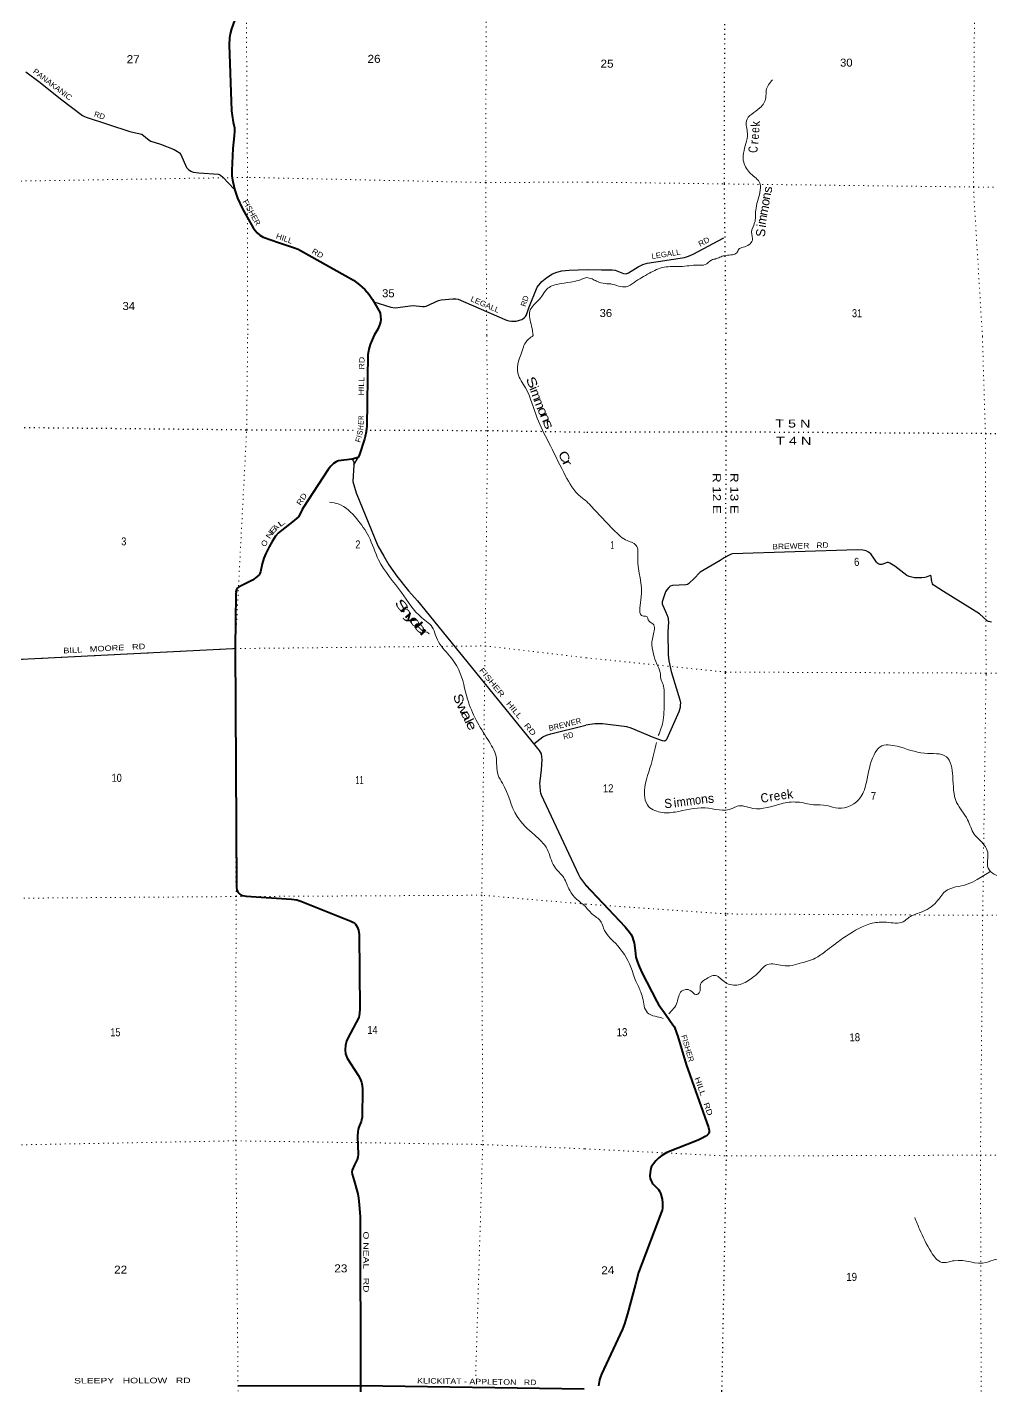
# Model space of a CAD drawing. Header units: feet. Extents: x -256679 to 5, y -731788 to -547785.
# Drawn here: x -76032 to -54968, y -617726 to -588025 of the extents above; entities that cross this region are included whole.
import ezdxf
from ezdxf.enums import TextEntityAlignment as Align

# ---------------------------------------------------------------- set-up
doc = ezdxf.new("R2010")
doc.units = ezdxf.units.FT
doc.header["$LTSCALE"] = 70
doc.linetypes.add('DOTTED', pattern=[1.5, 0.3, -1.2])
for name, color, linetype, lineweight in [('26', 7, 'Continuous', 40), ('29', 7, 'Continuous', 25), ('39', 7, 'Continuous', 13), ('6', 7, 'DOTTED', 25), ('7', 7, 'DOTTED', 13)]:
    doc.layers.add(name, color=color, linetype=linetype, lineweight=lineweight)
for name, color, linetype in [('27', 7, 'Continuous'), ('30', 7, 'Continuous'), ('41', 7, 'Continuous')]:
    doc.layers.add(name, color=color, linetype=linetype)

msp = doc.modelspace()

# ---------------------------------------------------------------- linework, layer by layer
at = {"layer": '26'}
msp.add_line((-68797.31, -597435.59), (-68927.8, -597466.84), dxfattribs=at)
for points in [[(-71500.37, -587878.97), (-71565.86, -588057.77), (-71592.54, -588169.13), (-71607.34, -588260.69), (-71615.44, -588410.26), (-71565.56, -589854.91), (-71554.2, -589955.13), (-71525.86, -590098.02), (-71503.07, -590227.11), (-71500.37, -590297.12), (-71506.76, -590397.07), (-71533.59, -590677.6), (-71558.34, -591154.71), (-71555.54, -591273.26), (-71534.66, -591395.64), (-71493.64, -591588.32), (-71438.03, -591759.69), (-71438.03, -591759.69), (-71322.09, -591995.56), (-71091.64, -592409.13), (-71040.18, -592478.29), (-71005.2, -592521.38), (-70945.99, -592572.54), (-70871.18, -592616.01), (-70541.6, -592733.76), (-70185.96, -592851.79), (-70110.38, -592878.18), (-70056.56, -592907.8), (-68902, -593555.11), (-68768.84, -593655.06), (-68649.45, -593760.31), (-68558.93, -593867.79), (-68483.23, -593978.66), (-68343.63, -594215.16), (-68319.41, -594271.71), (-68305.96, -594341.72), (-68303.27, -594414.43), (-68310, -594464.24), (-68326.14, -594520.79), (-68369.33, -594623.69), (-68448.06, -594755.63)], [(-68448.06, -594755.63), (-68515.14, -594907.56), (-68531.32, -594961.95), (-68561.71, -595062.4), (-68572.23, -595107.5), (-68584.87, -595190.28), (-68610.61, -596748.75), (-68622.56, -596870.1), (-68642.07, -596973.21), (-68657.11, -597032.46), (-68768.82, -597367.57), (-68797.31, -597435.59)], [(-68927.8, -597466.84), (-69227.81, -597506.21), (-69248.84, -597510.72), (-69280.39, -597524.24), (-69333.34, -597562.51), (-69393.06, -597620.45), (-69454.43, -597692.12), (-69998.9, -598531.11), (-70018.79, -598569.75), (-70072, -598681.08), (-70103.67, -598726.84), (-70145.74, -598768.93), (-70231.36, -598840.53), (-70465.73, -599016.97), (-70535.55, -599079.28), (-70601.69, -599154.51), (-70677.05, -599266.93), (-70745.92, -599386.01), (-70817.01, -599530.81), (-70857.09, -599634.05), (-70892.6, -599759), (-70930.71, -599934.7), (-70943.48, -599967.02), (-70962.23, -599995.26), (-71008.83, -600042.93), (-71107.99, -600115.09), (-71294.28, -600208.29), (-71399.44, -600256.39), (-71443.15, -600285.02), (-71459.53, -600316.52), (-71467.72, -600367.11), (-71465.71, -600367.12), (-71472.04, -600417.23), (-71483.3, -601582.62)], [(-71483.3, -601582.62), (-71459.89, -606823.49), (-71449.89, -606889.2), (-71420.01, -606940.56), (-71385.7, -606974.97), (-71362.84, -606993.77), (-71324.28, -607009.74), (-71241.55, -607022.61), (-70253.02, -607084.35), (-70135.7, -607102.86), (-70052.85, -607127.86), (-68953.76, -607568.48), (-68897.47, -607598.85), (-68876.65, -607613.71), (-68855.38, -607635), (-68819.25, -607694.58), (-68786.24, -607768.03), (-68772.91, -607860.33), (-68759.78, -609482.78), (-68764.97, -609585.27), (-68772.95, -609627.84), (-68785.42, -609670.66), (-69024.22, -610122.73), (-69052.53, -610190.77), (-69077.4, -610279.71), (-69082.17, -610382.65), (-69072.08, -610471.27), (-69061.45, -610508.52), (-69037.81, -610562.39), (-68796.99, -610933.5), (-68751.67, -611016.71), (-68722.67, -611085.19), (-68706.47, -611163.05), (-68702.36, -611243), (-68713.12, -611849.5), (-68723.06, -611918.42), (-68734.39, -611950.61), (-68784.91, -612070.34), (-68798.7, -612122.39), (-68803.53, -612168.78), (-68808.41, -612274.27), (-68796.88, -612671.65), (-68801.54, -612725.83), (-68815.49, -612775.42), (-68875.25, -612891.84), (-68924.51, -613009.56), (-68935.15, -613052.13), (-68928.87, -613099.77), (-68884.57, -613247.53), (-68805.99, -613529.09), (-68786.24, -613626.83), (-68771.52, -613764.79), (-68755, -614030.51), (-68749.24, -617724.15)], [(-63827.33, -606777.1), (-62964.17, -607695.64), (-62863.91, -607808.53), (-62830.44, -607861.56), (-62801.48, -607923.41), (-62783.02, -607975.99), (-62766.28, -608040.18), (-62743.45, -608212.63), (-62724.44, -608358.35), (-62700.73, -608443.49), (-62671.45, -608525.81), (-62594.6, -608689.01), (-62270.52, -609325.06), (-62229.35, -609389.65), (-62066.25, -609623.32), (-61915.45, -609832.96), (-61889.05, -609869.7), (-61872.32, -609905.98), (-61807.08, -610090.44), (-61625.15, -610703.44), (-61140.1, -612078.69), (-61124.09, -612145.06), (-61122.69, -612170.18), (-61125.48, -612192.51), (-61140.82, -612217.63), (-61171.51, -612245.54), (-61209.16, -612273.45), (-61276.1, -612311.12), (-61362.58, -612353.91), (-62052.05, -612625.87), (-62160.3, -612689.31), (-62227.25, -612742.34), (-62287.88, -612806.73), (-62343.7, -612871.42), (-62363.92, -612901.42), (-62389.03, -612948.87), (-62400.88, -612983.06), (-62409.63, -613012.46), (-62417.62, -613070.98), (-62419.71, -613133.08), (-62411.34, -613194.48), (-62393.31, -613247.23), (-62372.99, -613290.07), (-62355.55, -613311.7), (-62266.1, -613394.54), (-62230.74, -613433.81), (-62209.12, -613469.39), (-62187.5, -613516.14), (-62173.15, -613565.67), (-62153.34, -613648.02), (-62145.66, -613722.68), (-62142.87, -613760.36), (-62144.97, -613809.89), (-62147.76, -613841.99), (-62155.41, -613882.68), (-62165.89, -613920.14), (-62666.45, -615248.96), (-62734.46, -615505.21), (-62736.45, -615503.19), (-62907.52, -616149.81), (-62975.27, -616369.96), (-63020.11, -616484.39), (-63475.47, -617468.92), (-63498.84, -617529.57), (-63518.71, -617591.72), (-63543.81, -617728.48)], [(-68749.24, -617724.15), (-71427.49, -617732.95)], [(-63857.65, -617797.62), (-68749.24, -617724.15), (-68842.45, -628186.63)]]:
    msp.add_lwpolyline(points, dxfattribs=at)
at = {"layer": '29'}
msp.add_line((-68892.5, -597591.44), (-68797.31, -597435.59), dxfattribs=at)
for points in [[(-76058.94, -588997.23), (-75747.45, -589234.07), (-75303.21, -589588.11), (-74825.08, -589952.47), (-74778.51, -589980.41), (-74741.85, -589995.08), (-73790.93, -590306.14), (-73559.8, -590354.51), (-73525.6, -590366.63), (-73366.97, -590496.08), (-73328.88, -590519.55), (-73117.93, -590584.4), (-72817.18, -590699.21), (-72746.1, -590739.6), (-72703.96, -590772.25), (-72676.46, -590805.62), (-72547.28, -591089.57), (-72504.19, -591139.36), (-72456.16, -591172.39), (-72401.57, -591194.38), (-72282.6, -591212.03), (-71852.96, -591240.1), (-71807.79, -591256.72), (-71753.68, -591307.01), (-71497.23, -591571.45)], [(-63790.32, -593323.65), (-63477.43, -593326.79), (-63243.66, -593326.79), (-63180.34, -593333.29), (-62995.27, -593408.01), (-62938.85, -593414.79), (-62891.37, -593398.27), (-62678.06, -593261.97), (-62573.17, -593209.83), (-62481.63, -593182.82), (-61666.7, -593056.25), (-61576.38, -593031.14), (-61472.3, -592985.1), (-60802.45, -592630.08)], [(-68452.18, -594031.27), (-68081.11, -594144.91), (-67987.95, -594157.37), (-67930.83, -594155.92), (-67663.56, -594114.49), (-67593.63, -594111.91), (-67393.75, -594129.05), (-67344.39, -594130.24), (-67311.4, -594122.91), (-67040.17, -593998.21), (-66986.32, -593985.01), (-66728.63, -593961.54), (-66662.16, -593964.11), (-66610.42, -593972.54), (-66327.58, -594095.23), (-65555.22, -594432.41), (-65506.26, -594445.65), (-65443.95, -594452.99), (-65388.05, -594452.99), (-65341.32, -594449.32), (-65267.27, -594433.15), (-65223.11, -594416.31), (-65194.71, -594401.64), (-65161.72, -594368.64), (-65140.39, -594346.4), (-65116.82, -594309.95), (-65068.45, -594159.19), (-64887.82, -593711.15), (-64785.11, -593581.94), (-64675.65, -593499.29), (-64546.87, -593416.9), (-64454.42, -593377.46), (-64341.61, -593350.89), (-64188.06, -593338.02), (-63790.32, -593323.65)], [(-68927.8, -597466.84), (-68911.95, -597487.79), (-68904.63, -597499.62), (-68898.05, -597517.18), (-68895.24, -597528.93), (-68892.42, -597544.91), (-68892.23, -597559.75), (-68892.5, -597591.44)], [(-68892.5, -597591.44), (-68910.82, -597958.41), (-68844.17, -598201.56), (-68364.3, -599366.11), (-68233.38, -599589.61), (-68127.52, -599776.71), (-67953.24, -600023.25), (-67696.83, -600345.31), (-67499.74, -600565.23), (-64841.89, -603836.05), (-64815.52, -603876.93), (-64799.76, -603912.27), (-64787.74, -603972.4), (-64785, -604035.01), (-64800.41, -604257.57), (-64829.04, -604505.31), (-64830.35, -604558.27), (-64824.54, -604619.56), (-64816.27, -604730.05), (-64808.76, -604764.62), (-64795.82, -604807.23), (-63978.75, -606549.66), (-63941.15, -606617.46), (-63827.33, -606777.1)], [(-56000.4, -600364.51), (-56209.61, -600231.79), (-56226.33, -600212.05), (-56240.48, -600191.46), (-56252.05, -600162.28), (-56257.63, -600135.68), (-56261.49, -600110.79), (-56265.78, -600086.77), (-56270.51, -600042.15), (-56275.13, -600026.9), (-56280.36, -600020.69), (-56287.66, -600014.69), (-56295.8, -600012.97), (-56306.53, -600016.4), (-56384.98, -600049.01), (-56409.49, -600055.5), (-56474.61, -600062.74), (-56586.09, -600064.14), (-56637.55, -600062.74), (-56697.58, -600050.73), (-56755.89, -600033.57), (-56805.14, -600010.6), (-57069.05, -599806.44), (-57178.67, -599741.81), (-57206.11, -599728.08), (-57219.83, -599726.36), (-57232, -599728.6), (-57350.18, -599769.27), (-57372.31, -599771.29), (-57396.49, -599769.27), (-57420.5, -599758.97), (-57441.08, -599746.95), (-57456.52, -599733.23), (-57468.53, -599719.5), (-57511.37, -599653.15), (-57594.58, -599541.02), (-57610.88, -599523.85), (-57645.18, -599498.11), (-57694.06, -599472.37), (-57729.23, -599463.78), (-57762.67, -599458.64), (-57889.67, -599453.4), (-60613.18, -599539), (-60642.38, -599544.46), (-60673.25, -599556.47), (-60797.45, -599626.07), (-60887.76, -599680.09)], [(-60887.76, -599680.09), (-61317.9, -599937.41), (-61346.43, -599959.77), (-61437.75, -600062.46), (-61574.54, -600194.89), (-61601.66, -600209.76), (-61638, -600218.92), (-61922.74, -600228.94), (-61975.02, -600246.38), (-62009.33, -600277.27), (-62049.63, -600323.6), (-62078.65, -600372.2), (-62149.97, -600584.47), (-62153.4, -600611.93), (-62149.69, -600633.77), (-62139.68, -600670.28), (-62082.69, -600796.38), (-62041.06, -600883.09), (-62028.2, -600917.41), (-62019.66, -600969.05), (-62017.04, -601040.98), (-62021.34, -601121.64), (-62025.25, -601257.38)], [(-54955.83, -601028.95), (-54981.55, -601027.24), (-55019.29, -601018.66), (-55048.13, -601003.77), (-55215.45, -600849.54), (-56000.4, -600364.51)], [(-62025.25, -601257.38), (-62020.47, -601748.05), (-62007.41, -601873.63), (-61954.11, -602112.68), (-61762.52, -602733.2), (-61754.63, -602794.94), (-61758.06, -602849.85), (-61761.49, -602894.47), (-61787.43, -602988.59), (-62047.61, -603584.52), (-62063.35, -603611.84), (-62083.93, -603625.57), (-62107.95, -603632.43), (-62143.75, -603629.07), (-62328.74, -603561.34), (-62829.55, -603347.94), (-62920.91, -603323.52), (-63458.27, -603255.58)], [(-71482.93, -601609.07), (-71533.56, -601611.23), (-76586.98, -601870.94)], [(-64958.25, -603692.86), (-64760.28, -603541.84), (-64681.18, -603499.82), (-64587.53, -603473.56), (-63817.72, -603284.32)], [(-63458.27, -603255.58), (-63534.93, -603251.44), (-63625.83, -603254.87), (-63817.72, -603284.32)]]:
    msp.add_lwpolyline(points, dxfattribs=at)
at = {"layer": '39'}
for points in [[(-59739.34, -589173.24), (-59877.6, -589405.96), (-59886.16, -589564.45), (-60016.22, -589787.25), (-60312, -590075.68), (-60288.23, -590347.12), (-60323.91, -590569.43), (-60370.62, -590978.29), (-60211.99, -591229.81), (-60016.53, -591437.74), (-60015.7, -591636.54), (-60106.27, -592026.63), (-60130.81, -592305.34), (-60198.3, -592507.06), (-60181.05, -592684.03), (-60382.26, -592835.42), (-60479.36, -592880.05), (-60522.8, -592959.67), (-60615.79, -592998.34), (-60758.64, -593016.13), (-60865.48, -593042.54), (-60968.57, -593085.06), (-61075.51, -593117.49), (-61213.63, -593215.67), (-61364.41, -593227.32), (-61752.43, -593257.26), (-62110.08, -593271.62), (-62431.46, -593403.02), (-62766, -593604.48), (-62942.22, -593700.05), (-63272.56, -593638.55), (-63388.89, -593630.66), (-63586.83, -593577.3), (-63684.46, -593529.56), (-63806.13, -593494.95)], [(-64971.81, -594772.02), (-65008.39, -594557.26), (-65045.2, -594234.08), (-64897.06, -594033.04), (-64778.9, -593902.31), (-64674.82, -593753.55), (-64432.15, -593642.67), (-64153.2, -593597.99), (-63982.65, -593559.52), (-63806.13, -593494.95)], [(-64969.86, -594767.74), (-65142.85, -594925.03), (-65195.67, -595053.14), (-65306.84, -595590.2), (-65138.24, -595912.12), (-64885.3, -596569.53), (-64635.65, -597096.52), (-64304.56, -597758.37), (-63990.53, -598239.56), (-63805.47, -598389.16)], [(-63829.81, -607245.8), (-64172.26, -606897.4), (-64303.02, -606619.83), (-64508.11, -606373.95), (-64664.38, -605995.93), (-64943.26, -605683.45), (-65323.86, -605278.13), (-65642.55, -604550.14), (-65739.79, -604373.06), (-65783.68, -603969.57), (-65964.04, -603599.45), (-66406.16, -602718.32), (-66597.05, -602075.29), (-66833.64, -601724.92), (-67088.22, -601366.42), (-67155.33, -601177.47), (-67406.54, -600935.36), (-67852.47, -600383.22), (-68349.63, -599670.31), (-68567.29, -599157.54), (-68827.76, -598774.94), (-69230.82, -598447.74), (-69421.02, -598408.59)], [(-63805.47, -598389.16), (-63680.1, -598520.78), (-63445.61, -598767.5), (-63092.87, -599128.55), (-62950.54, -599232.85), (-62719.98, -599353.2), (-62686.07, -599632.01), (-62616.48, -600546.67), (-62562.56, -600899.69), (-62480.34, -600915.74), (-62458.32, -600983.94), (-62354.09, -601070.18), (-62348.24, -601322.92), (-62376.41, -601463.33), (-62338.48, -601728.1), (-62270.44, -601948.74), (-62194.34, -602129.26), (-62182.4, -602261.65), (-62130.34, -602398.04), (-62110.49, -602702.93), (-62128.85, -603174.3), (-62236.63, -603512.88)], [(-62278.83, -603663.51), (-62394.22, -604143.12), (-62537.05, -604805.05), (-62475.02, -605027.69), (-62188.33, -605188.16), (-61871.45, -605182.14), (-61215.57, -605093.87), (-60619.93, -605105.9), (-60513.6, -605055.76), (-60166.67, -605101.89), (-59552.9, -605001.59), (-59197.89, -604965.48), (-58842.94, -605021.64), (-58554.15, -605039.69), (-58303.5, -605099.86), (-57809.97, -604853.14), (-57687.42, -604532.21), (-57520.56, -603928.45), (-57386.07, -603755.95), (-57015.04, -603745.91), (-56417.48, -603896.35), (-55940.2, -603972.56), (-55800.1, -604399.8), (-55716.24, -604971.47), (-55475.82, -605352.57), (-55331.62, -605663.47), (-55225.41, -605779.81), (-55037.07, -606062.63), (-55027.27, -606407.64), (-54854.89, -606560.08), (-54505.93, -606570.1), (-54295.25, -606423.67), (-54192.93, -606365.5), (-53968.33, -606409.63), (-53777.75, -606329.4), (-53527.03, -606293.29), (-53246.22, -606251.16), (-52923.24, -606108.75), (-52702.58, -606046.56), (-52542.08, -605958.3), (-52335.58, -606070.63), (-51958.49, -606004.43), (-51922.26, -605809.87), (-51631.38, -605693.53), (-51276.37, -605661.43), (-50769.01, -605735.64), (-50682.72, -605653.4), (-50588.39, -605551.1), (-50494.15, -605583.19), (-50359.88, -605735.64), (-50161.37, -605793.8), (-49838.53, -605884.06), (-49569.86, -605990.37), (-49363.44, -606237.08), (-48918.31, -606395.54), (-48433.15, -606670.34), (-47996, -606762.6), (-47805.55, -606888.97), (-47526.95, -607145.71), (-47444.87, -607380.39), (-47348.66, -607470.65), (-47094.21, -607857.78), (-46994.17, -608220.83), (-46839.97, -608569.84), (-46643.7, -608989.06), (-46465.4, -609279.91), (-46022.53, -609819.47), (-45731.9, -610096.27), (-45387.05, -610250.72), (-45200.59, -610347)], [(-54975.12, -606478), (-55264.09, -606660.37), (-55482.76, -606760.67), (-55966.21, -606919.13), (-56154.88, -607147.8), (-56506.01, -607376.47), (-56750.75, -607480.77), (-56885.19, -607581.06), (-57246.2, -607593.1), (-57559.08, -607613.16), (-58130.85, -607893.99), (-58407.75, -608094.57), (-58580.32, -608226.96), (-58805.04, -608377.4), (-59154.09, -608495.75), (-59360.69, -608545.89), (-59567.25, -608529.85), (-59880.12, -608527.85), (-60018.59, -608660.23), (-60201.2, -608820.7), (-60486.08, -608959.11), (-60768.84, -608910.97), (-60985.34, -608754.52), (-61214.03, -608844.78), (-61312.37, -608943.07), (-61340.57, -609135.63), (-61412.79, -609171.73), (-61539.09, -609081.47), (-61729.63, -609101.53), (-61824.05, -609340.23), (-62008.16, -609595.4)], [(-62540.11, -609462.59), (-62618.1, -609119.59), (-62728.25, -608880.9), (-62836.35, -608572), (-63174.95, -608050.49), (-63433.45, -607723.54), (-63483.5, -607589.15), (-63657.88, -607432.7), (-63829.81, -607245.8)], [(-62133.15, -609693.89), (-62259.46, -609657.15), (-62439.92, -609596.98), (-62540.11, -609462.59)], [(-56632.73, -614043.86), (-56524.6, -614304.61), (-56272.23, -614800.05), (-56037.72, -615026.71), (-55772.97, -614990.6), (-55067.03, -615030.71), (-54870.45, -614964.52), (-54613.74, -614970.53), (-54242.74, -615022.68), (-53807.55, -615038.72), (-53576.93, -615072.82), (-53221.94, -615062.79), (-52704.56, -615159.06), (-52311.54, -615263.36), (-52167.29, -615490.02), (-51804.44, -615728.71), (-51618.05, -615915.25), (-51590.01, -615971.41), (-51345.42, -616117.84), (-51040.64, -616218.12), (-50894.19, -616149.92), (-50623.55, -616310.39), (-50262.56, -616332.45), (-49845.46, -616416.69), (-49606.93, -616621.28), (-49378.28, -616597.21), (-49065.48, -616695.49), (-48758.73, -616845.93), (-48544.15, -616870), (-48329.5, -616795.78), (-48096.85, -616793.77), (-47832.2, -616922.14), (-47292.77, -617012.4), (-47012.05, -617098.65), (-46416.59, -617393.5), (-46083.67, -617403.52), (-45548.22, -617453.66), (-45283.63, -617670.29), (-45091.14, -617748.52), (-44708.39, -618215.87), (-44415.75, -618482.65), (-44225.3, -618602.99), (-44196.7, -618640.03)]]:
    msp.add_spline(points, degree=3, dxfattribs=at)
at = {"layer": '6'}
for points in [[(-60776, -549103.83), (-60935.79, -554015.83), (-60890.68, -559353.55), (-60854.99, -564652.98), (-60811.34, -569956.54), (-60779.54, -575247.88), (-60769.78, -580661.34), (-60788.03, -586068.32), (-60797.82, -591449.34), (-60758.78, -594777.05)], [(-60923.12, -640433.66), (-60856.87, -639086.72), (-60869.45, -633809.37), (-60888.02, -628507.96), (-60854.46, -623224.59), (-60844.91, -617844.95), (-60747.26, -612701.99), (-60759.83, -607410.61), (-60768.38, -602123.23), (-60752.89, -596867.95), (-60758.78, -594777.05)], [(-95699.28, -596594.6), (-92460.26, -596611.86), (-87135.18, -596658.93), (-81852.34, -596735.87), (-76515.17, -596770.97), (-71234.21, -596823.83), (-68872.76, -596831.3)], [(-68640.06, -596832.04), (-65967.08, -596840.49), (-63800.09, -596876.43)], [(-63800.09, -596876.43), (-60752.89, -596867.95), (-55087.2, -596904), (-49796.55, -596942.06), (-44521.95, -596986.14), (-39241.31, -597008.15), (-33956.67, -597036.18), (-31900.25, -597071.64)]]:
    msp.add_lwpolyline(points, dxfattribs=at)
at = {"layer": '7'}
msp.add_line((-65990.13, -594209.89), (-65986.47, -594762.77), dxfattribs=at)
for points in [[(-71212, -594747.31), (-71216.17, -591308.21), (-71253.32, -585991.82), (-71248.31, -580671.33), (-71363.72, -575367.13), (-71292.47, -570042.51), (-71409.85, -564734.64), (-71474.41, -559494.98), (-71543.23, -553958.27), (-71486.59, -549078.18)], [(-66116.07, -549091.87), (-66224.98, -553941.18), (-66234.7, -559503.31), (-66100.3, -564672.25), (-66004.9, -570012.63), (-66072.19, -575305.13), (-65956.68, -580659.52), (-65993.73, -586018.21), (-66008.6, -591421.03), (-65991.56, -593994.73)], [(-55541.22, -549119.66), (-55595.04, -554047.01), (-55660.6, -559399.03), (-55533.29, -564619.6), (-55487.72, -570053.71), (-55316.13, -575393.46), (-55428.47, -580782.88), (-55315.53, -586147.79), (-55349.25, -591518.39), (-55151.96, -594791.06)], [(-63785.06, -591410.91), (-66008.6, -591421.03), (-71216.17, -591308.21), (-76507.65, -591394.31), (-81834.52, -591246.33), (-87187.46, -591327.78), (-92561.61, -591235.34), (-95677.43, -591299.34)], [(-63785.06, -591410.91), (-60803.88, -591451.26), (-55349.25, -591518.39), (-49958.16, -591540.34), (-44525.1, -591575), (-39253.15, -591639.21), (-33999.6, -591723.21), (-31892.9, -591719.79)], [(-71266.64, -640404.23), (-71237.01, -639028.57), (-71326.2, -633725.65), (-71445.36, -628404.52), (-71436.31, -623096.12), (-71422.93, -617729.57), (-71469.73, -612370.71), (-71466.52, -607030.18), (-71482.91, -601609.3), (-71234.21, -596823.83), (-71212, -594747.31)], [(-65986.47, -594762.77), (-65967.08, -596840.49), (-66020.96, -601550.79), (-66027.33, -601996.85)], [(-55151.96, -594791.06), (-55087.2, -596904), (-55072.62, -602179.34), (-55146.28, -607440.64), (-55193.85, -612683.89), (-55179.25, -617927.13), (-55156.52, -623254.43), (-55306.58, -628576.1), (-55298.07, -633921.64), (-55257.4, -639178.93), (-55259.85, -640447.82)], [(-95720.94, -601844.15), (-92414.5, -601794.16), (-87171.78, -601874.89), (-81950.3, -601809.06), (-76661.38, -601871.98), (-71482.91, -601609.3), (-66020.96, -601550.79), (-63813.66, -601810.26)], [(-63813.66, -601810.26), (-60768.38, -602123.23), (-55074.6, -602145.24), (-49755.87, -602173.27), (-44403.07, -602247.44), (-39080.32, -602275.47), (-33747.52, -602257.36), (-31907.45, -602303.35)], [(-66031.9, -602316.2), (-66094.92, -607001.28), (-66074.67, -612450.27), (-66228.88, -617516.94)], [(-63828.48, -607195.72), (-66094.92, -607001.28), (-71466.52, -607030.18), (-76679.84, -607069.99), (-81963.34, -607115.42), (-87184.87, -607189.29), (-92473.18, -607016.02), (-95742.59, -607090.91)], [(-31914.81, -607653.16), (-33716.96, -607637.01), (-39071.76, -607548.8), (-44378.46, -607522.78), (-49781.37, -607402.48), (-55146.28, -607440.64), (-60759.83, -607410.61), (-63828.48, -607195.72)], [(-95764.2, -612326.82), (-92550.44, -612336.08), (-87235.28, -612365.05), (-81968.5, -612445.91), (-76681.35, -612466.7), (-71469.73, -612370.71), (-66074.67, -612450.27), (-63843.2, -612545.09)], [(-63843.2, -612545.09), (-60747.26, -612701.99), (-55193.85, -612683.89), (-49832.97, -612671.8), (-44468.2, -612840.24), (-39183.53, -612828.15), (-33864.76, -612806.04), (-31921.93, -612834.15)]]:
    msp.add_lwpolyline(points, dxfattribs=at)

# ---------------------------------------------------------------- texts
at = {"layer": '27'}
for s, rotation, width, p in [('FISHER', 299.176, 1.05, (-71326.74, -591836.69)), ('HILL', 340.34, 1.1, (-70603.83, -592637.19)), ('RD', 330.723, 1.1, (-69821.75, -592959.2)), ('HILL   RD', 89.054, 1.2, (-68671.04, -596076.93)), ('RD', 57.018, 1.2, (-70056.9, -598490.83)), ('HILL   RD', 289.428, 1.25, (-61446, -611000.92)), ('O NEAL   RD', 270.089, 1.4, (-68684.5, -614350.48)), ('SLEEPY   HOLLOW   RD', 0.197, 1.4, (-75005.24, -617674.99)), ('KLICKITAT - APPLETON   RD', 359.14, 1.2, (-67509.24, -617672.77))]:
    msp.add_text(s, height=120, rotation=rotation, dxfattribs=dict(at, width=width)).set_placement(p)
for s, rotation, width, p in [('E', 86.554, 0.75, (-68676.6, -596670.12)), ('R', 89.054, 0.65, (-68675.96, -596562.85)), ('F', 72.564, 1.1, (-68736.74, -597064.05)), ('I', 73.064, 0.85, (-68718.33, -596989.75)), ('S', 79.285, 0.9, (-68701.77, -596902.34)), ('H', 82.376, 0.7, (-68683.72, -596786.49)), ('N', 56.164, 1.35, (-70685.66, -599156.63)), ('E', 50.679, 1.6, (-70605.7, -599052.33)), ('L', 36.973, 1.75, (-70441.21, -598912.16)), ('O', 63.851, 1.1, (-70792.57, -599331.67))]:
    msp.add_text(s, height=120, rotation=rotation, dxfattribs=dict(at, width=width)).set_placement(p, align=Align.CENTER)
msp.add_text('A', height=120, rotation=44.747, dxfattribs=at).set_placement((-70552.31, -599003.97), align=Align.CENTER)
msp.add_text('FISHER', height=120, rotation=286.53, dxfattribs=at).set_placement((-61739.18, -610073.19))
at = {"layer": '30'}
for s, rotation, width, p in [('PANAKANIC', 322.753, 1.1, (-75920.18, -589014.8)), ('RD', 27.924, 1.1, (-61323.02, -592826.76)), ('LEGALL', 8.828, 1.05, (-62374.6, -593093.72)), ('LEGALL', 336.55, 1.1, (-66352.1, -594008.29)), ('BREWER   RD', 1.8, 1.15, (-59743.39, -599441.63)), ('BILL   MOORE   RD', 3.068, 1.25, (-75239.63, -601713.88)), ('FISHER   HILL   RD', 309.097, 1.3, (-66158.83, -602088.22)), ('RD', 13.811, 0.95, (-64299.76, -603598.47))]:
    msp.add_text(s, height=120, rotation=rotation, dxfattribs=dict(at, width=width)).set_placement(p)
for s, rotation, p in [('RD', 341.886, (-74580.48, -589974.22)), ('RD', 72.212, (-65137.09, -594143.98)), ('BREWER', 13.811, (-64617.56, -603412.48))]:
    msp.add_text(s, height=120, rotation=rotation, dxfattribs=at).set_placement(p)
at = {"layer": '41'}
for s, rotation, width, p in [('k', 91.871, 0.9, (-60011.81, -590134.45)), ('e', 85.891, 0.8, (-60036.23, -590423.45)), ('e', 87.263, 0.8, (-60027.5, -590278.3)), ('C', 88.93, 0.75, (-60064.51, -590699.03)), ('n', 79.486, 1.05, (-59785.49, -591730.68)), ('s', 82.775, 1.05, (-59751.11, -591586.69)), ('m', 78.755, 0.95, (-59873.67, -592247.16)), ('S', 294.555, 1.4, (-65086.28, -595828.92)), ('i', 293.327, 1.1, (-65045.02, -595956.13)), ('m', 290.327, 1.1, (-64997.53, -596089.13)), ('m', 290.581, 1.1, (-64923.91, -596288.21)), ('o', 292.94, 1.25, (-64849.91, -596460.27)), ('n', 292.94, 1.4, (-64790.65, -596594.37)), ('s', 295.057, 1.55, (-64726.34, -596746.15)), ('C', 296.848, 1.25, (-64379.49, -597455.36)), ('r', 296.848, 1.55, (-64311.21, -597590.23)), ('S', 308.302, 1.75, (-67918.51, -600735.21)), ('n', 308.302, 1.85, (-67815.54, -600865.6)), ('y', 309.551, 1.95, (-67708.6, -600995.21)), ('d', 309.551, 2, (-67610.74, -601094.65)), ('e', 313.251, 1.95, (-67513.87, -601215.33)), ('r', 314.84, 2.25, (-67407.81, -601329.15)), ('S', 286.266, 1.2, (-66692.49, -602732.36)), ('w', 296.611, 1.4, (-66595.49, -602956.02)), ('a', 296.611, 1.5, (-66513.96, -603114.51)), ('l', 296.611, 1.1, (-66458.86, -603233.13)), ('e', 296.611, 1.4, (-66406.94, -603332.48)), ('S', 3.544, 0.95, (-62015.81, -605093.03)), ('m', 7.732, 0.9, (-61725.07, -605060.14)), ('m', 7.597, 0.9, (-61519.6, -605033.53)), ('o', 7.597, 0.9, (-61356.48, -605011.77)), ('C', 9.337, 0.9, (-59897.18, -604970.24)), ('r', 9.225, 1.05, (-59752.41, -604943.73)), ('e', 9.225, 0.95, (-59629.11, -604922.27)), ('e', 7.637, 0.9, (-59482.81, -604901.04))]:
    msp.add_text(s, height=200, rotation=rotation, dxfattribs=dict(at, width=width)).set_placement(p, align=Align.CENTER)
for s, rotation, p in [('r', 85.873, (-60046.3, -590547.59)), ('m', 76.486, (-59837.08, -592051.83)), ('o', 76.486, (-59809.67, -591871.94)), ('S', 85.133, (-59898.5, -592527.65)), ('i', 79.804, (-59884.49, -592385.2)), ('k', 5.655, (-59348.48, -604886.35)), ('i', 7.732, (-61859.01, -605079.53)), ('n', 7.597, (-61216.78, -604993.15)), ('s', 4.908, (-61078.07, -604982.57))]:
    msp.add_text(s, height=200, rotation=rotation, dxfattribs=at).set_placement(p, align=Align.CENTER)
at = {"layer": '6'}
for s, rotation, width, p in [('T 5 N', 359.635, 1.35, (-59682.77, -596775.52)), ('T 4 N', 359.635, 1.35, (-59663.39, -597151.07)), ('R 12 E', 270.161, 1.25, (-61045.77, -597770.57)), ('R 13 E', 270.161, 1.25, (-60662.04, -597769.77))]:
    msp.add_text(s, height=175, rotation=rotation, dxfattribs=dict(at, width=width)).set_placement(p)
at = {"layer": '7'}
for s, width, p in [('27', 1.1, (-73858.07, -588811.56)), ('26', 1.1, (-68592.73, -588804.28)), ('25', 1.1, (-63500.28, -588909.55)), ('30', 1.05, (-58263.31, -588887)), ('34', 1.05, (-73947.4, -594207.52)), ('35', 1.05, (-68273.32, -593928.66)), ('36', 1.05, (-63519.86, -594361.3)), ('31', 0.85, (-58002.56, -594365.41)), ('3', 0.85, (-73974.92, -599353.23)), ('2', 0.85, (-68858.38, -599419.23)), ('10', 0.85, (-74186.05, -604522.17)), ('11', 0.65, (-68859.04, -604572.74)), ('15', 0.85, (-74214.12, -610085.18)), ('14', 0.85, (-68593.86, -610033.55)), ('22', 1.1, (-74132.03, -615273.79)), ('23', 1.1, (-69318.85, -615246.24))]:
    msp.add_text(s, height=175, dxfattribs=dict(at, width=width)).set_placement(p)
for s, width, p in [('1', 0.45, (-63277.58, -599435.98)), ('6', 0.9, (-57956.92, -599801.94)), ('12', 0.9, (-63448.39, -604753.37)), ('7', 0.9, (-57590.25, -604919.8)), ('13', 0.9, (-63145.05, -610084.87)), ('18', 0.9, (-58058.02, -610194.98)), ('24', 1.1, (-63482.58, -615288.49)), ('19', 0.9, (-58125.89, -615434.75))]:
    msp.add_text(s, height=175, rotation=1, dxfattribs=dict(at, width=width)).set_placement(p)

doc.saveas('drawing.dxf')
